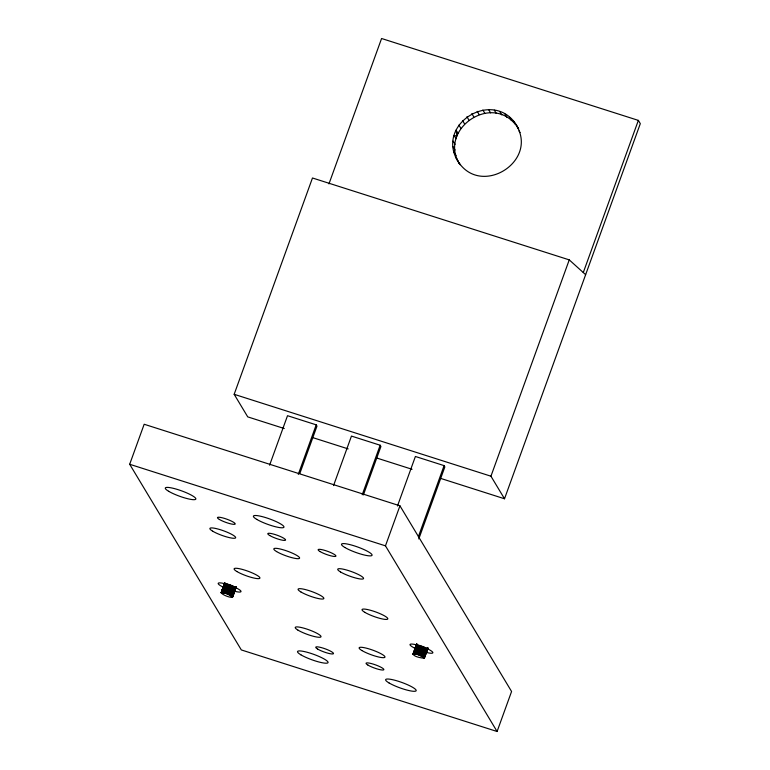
<?xml version="1.0" encoding="UTF-8"?>
<svg xmlns="http://www.w3.org/2000/svg" width="770" height="770" viewBox="0 0 770 770"><rect width="100%" height="100%" fill="white"/><g stroke="black" fill="none" stroke-linecap="round" stroke-linejoin="round"><path stroke-width="1.16" d="M459.7 164.058C431.21 124.23 497.256 85.104 518.682 129.1L513.532 121.265M460.114 164.713C437.466 130.871 490.009 93.026 515.476 124.509M424.376 658.254C411.748 649.206 408.244 656.714 424.376 658.254L428.014 648.196M227.978 584.228L224.811 593.179C215.744 591.36 229.518 598.627 232.55 597.068L235.784 588.126M228.902 584.497L225.754 593.458L224.811 593.179L228.122 584.266M229.874 584.815L226.717 593.776L225.754 593.458L229.065 584.546M230.836 585.162L227.689 594.122L232.55 597.068L235.774 588.145M231.789 585.537L228.632 594.498L231.943 585.595M232.684 585.922L229.527 594.883L232.829 585.989M226.322 583.853L223.146 592.794L226.447 583.872M227.112 584.016L223.935 592.958L227.246 584.045M233.512 586.307L230.345 595.277L233.637 586.374M234.234 586.692L231.058 595.662L234.35 586.75M234.84 587.058L231.655 596.019L234.927 587.115M232.117 596.346L235.312 587.394M225.1 583.727L221.904 592.659L225.177 583.727M234.821 589.445L232.02 597.26L235.379 587.443M232.424 596.644L235.63 587.683M235.572 588.27L232.367 597.193L236.072 586.615M236.198 586.807L232.569 596.885L235.803 587.962M129.687 464.272L144.173 424.251L399.948 505.823L511.578 691.489L497.093 731.5L241.318 649.928L129.687 464.272L385.462 545.843L497.093 731.5M284.255 428.524L247.738 416.878L234.167 394.307L312.476 177.986L569.251 259.875L585.633 274.669M328.954 183.895L381.583 38.5L638.359 120.389L640.313 123.633L504.514 498.768L440.604 478.382M224.85 582.746L221.221 592.784L224.879 582.726M269.587 465.205L287.518 415.694L316.21 424.838L316.98 426.118L299.867 473.377M298.288 474.358L316.21 424.838M333.535 485.601L351.457 436.08L380.159 445.233L380.919 446.504L363.401 494.898M362.227 494.754L380.159 445.233M397.474 505.996L415.396 456.475L444.097 465.629L444.858 466.899L418.793 538.923M385.462 545.843L399.948 505.823M418.428 536.526L444.097 465.629M412.951 654.115L416.686 643.913M413.009 654.336L416.647 644.288M413.307 653.865L416.945 643.816M413.24 654.606L414.048 652.373M415.665 647.897L416.878 644.548M413.731 653.836L416.965 644.904M414.289 653.874L417.523 644.942M414.972 653.98L418.206 645.039M415.762 654.144L418.995 645.202M416.637 654.365L419.871 645.433M417.581 654.635L420.815 645.703M418.543 654.952L421.777 646.02M419.515 655.299L422.749 646.367M420.458 655.674L423.692 646.742M421.354 656.069L424.588 647.127M422.172 656.454L425.406 647.522M422.884 656.839L426.118 647.907M423.481 657.195L426.715 648.263M423.943 657.532L427.581 647.474M423.847 658.437L427.485 648.388M424.251 657.821L427.889 647.772M424.193 658.379L427.831 648.321M504.514 498.768L490.942 476.207L569.251 259.875M583.285 272.551L638.359 120.389M221.587 592.043L224.436 584.247M221.818 592.313L224.263 585.624M230.028 584.863L226.717 593.776L227.689 594.122L231 585.219M234.167 394.307L490.942 476.207M312.784 437.62L348.165 448.9M376.694 458.006L412.075 469.286M458.718 162.441C481.972 196.552 537.604 161.565 516.728 125.866M519.076 130.948L520.048 132.565M509.567 117.3L511.511 120.543M504.956 114.066L506.901 117.309M499.817 111.669L501.771 114.913M494.321 110.168L496.265 113.411M488.613 109.609L490.557 112.853M482.848 110.014L484.802 113.257M477.208 111.371L479.161 114.615M471.846 113.633L473.8 116.876M466.928 116.732L468.872 119.976M462.578 120.592L464.531 123.835M458.93 125.096L460.883 128.34M458.044 133.354L456.1 130.111L456.957 136.011L454.146 135.501L456.09 138.744M453.145 141.102L455.089 144.346M453.106 146.762L455.06 150.006M454.05 152.306L456.004 155.55M455.936 157.581L457.89 160.824M415.146 648.369A12.156 2.156 19.9 0 1 413.095 644.172A12.156 2.156 19.9 0 1 430.623 650.496A12.156 2.156 19.9 0 1 426.59 652.498M223.319 587.192A12.156 2.156 19.9 0 1 221.269 582.996A12.156 2.156 19.9 0 1 238.796 589.319A12.156 2.156 19.9 0 1 234.763 591.312M225.649 583.756L222.463 592.698L225.745 583.766M224.696 583.756L221.481 592.688L224.753 583.747M224.359 583.997L221.125 592.938L224.359 584.026M300.868 654.798A16.218 2.868 19.9 0 0 327.029 663.143A16.218 2.868 19.9 0 0 310.503 653.249A16.218 2.868 19.9 0 0 300.868 654.798M388.975 682.903A16.218 2.868 19.9 0 0 415.136 691.248A16.218 2.868 19.9 0 0 398.619 681.354A16.218 2.868 19.9 0 0 388.975 682.903M320.07 551.57A9.461 1.675 19.9 0 0 335.335 556.441A9.461 1.675 19.9 0 0 325.691 550.666A9.461 1.675 19.9 0 0 320.07 551.57M269.721 535.516A9.461 1.675 19.9 0 0 284.987 540.376A9.461 1.675 19.9 0 0 275.342 534.611A9.461 1.675 19.9 0 0 269.721 535.516M219.373 519.452A9.461 1.675 19.9 0 0 234.638 524.322A9.461 1.675 19.9 0 0 224.994 518.557A9.461 1.675 19.9 0 0 219.373 519.452M298.009 630.168A13.725 2.435 19.9 0 0 320.156 637.233A13.725 2.435 19.9 0 0 306.171 628.859A13.725 2.435 19.9 0 0 298.009 630.168M361.948 650.563A13.725 2.435 19.9 0 0 384.105 657.628A13.725 2.435 19.9 0 0 370.12 649.245A13.725 2.435 19.9 0 0 361.948 650.563M344.864 547.48A16.218 2.868 19.9 0 0 371.034 555.825A16.218 2.868 19.9 0 0 354.508 545.93A16.218 2.868 19.9 0 0 344.864 547.48M256.757 519.384A16.218 2.868 19.9 0 0 282.917 527.729A16.218 2.868 19.9 0 0 266.401 517.835A16.218 2.868 19.9 0 0 256.757 519.384M168.649 491.279A16.218 2.868 19.9 0 0 194.81 499.624A16.218 2.868 19.9 0 0 178.294 489.73A16.218 2.868 19.9 0 0 168.649 491.279M340.533 571.966A13.725 2.435 19.9 0 0 362.689 579.03A13.725 2.435 19.9 0 0 348.695 570.647A13.725 2.435 19.9 0 0 340.533 571.966M276.594 551.57A13.725 2.435 19.9 0 0 298.741 558.635A13.725 2.435 19.9 0 0 284.756 550.261A13.725 2.435 19.9 0 0 276.594 551.57M212.655 531.175A13.725 2.435 19.9 0 0 234.802 538.24A13.725 2.435 19.9 0 0 220.817 529.866A13.725 2.435 19.9 0 0 212.655 531.175M317.654 649.072A9.461 1.675 19.9 0 0 332.919 653.942A9.461 1.675 19.9 0 0 323.284 648.176A9.461 1.675 19.9 0 0 317.654 649.072M368.002 665.136A9.461 1.675 19.9 0 0 383.267 669.996A9.461 1.675 19.9 0 0 373.633 664.231A9.461 1.675 19.9 0 0 368.002 665.136M236.919 571.542A13.725 2.435 19.9 0 0 259.067 578.597A13.725 2.435 19.9 0 0 245.081 570.224A13.725 2.435 19.9 0 0 236.919 571.542M300.858 591.928A13.725 2.435 19.9 0 0 323.015 598.993A13.725 2.435 19.9 0 0 309.02 590.619A13.725 2.435 19.9 0 0 300.858 591.928M364.807 612.323A13.725 2.435 19.9 0 0 386.954 619.388A13.725 2.435 19.9 0 0 372.969 611.014A13.725 2.435 19.9 0 0 364.807 612.323"/></g></svg>
